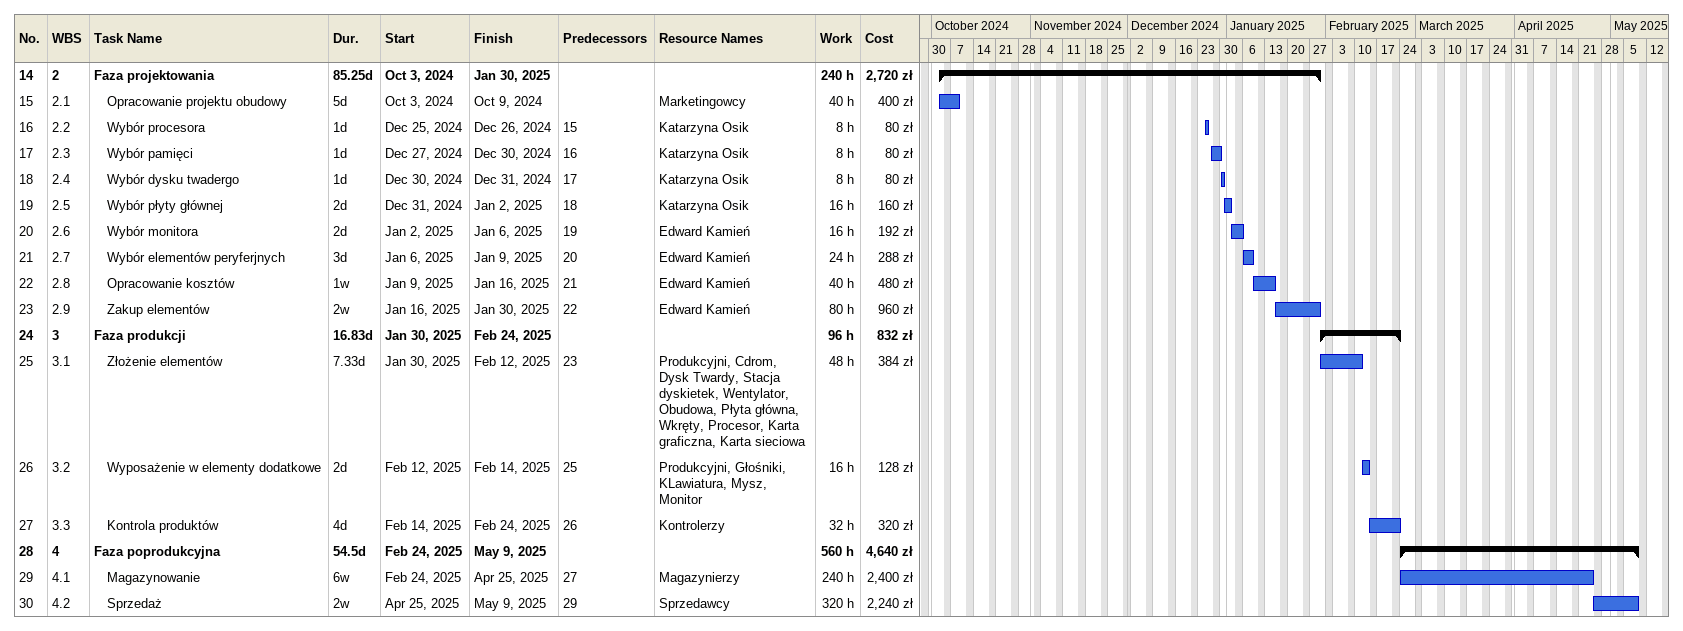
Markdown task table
| ID | WBS | Task | Duration | Start | Finish | Predecessors | Resources | Work (h) | Cost (zł) |
|---|---|---|---|---|---|---|---|---|---|
| 14 | 2 | **Faza projektowania** | 85.25d | 2024-10-03 | 2025-01-30 |  |  | 240 | 2720 |
| 15 | 2.1 | Opracowanie projektu obudowy | 5d | 2024-10-03 | 2024-10-09 |  | Marketingowcy | 40 | 400 |
| 16 | 2.2 | Wybór procesora | 1d | 2024-12-25 | 2024-12-26 | 15 | Katarzyna Osik | 8 | 80 |
| 17 | 2.3 | Wybór pamięci | 1d | 2024-12-27 | 2024-12-30 | 16 | Katarzyna Osik | 8 | 80 |
| 18 | 2.4 | Wybór dysku twadergo | 1d | 2024-12-30 | 2024-12-31 | 17 | Katarzyna Osik | 8 | 80 |
| 19 | 2.5 | Wybór płyty głównej | 2d | 2024-12-31 | 2025-01-02 | 18 | Katarzyna Osik | 16 | 160 |
| 20 | 2.6 | Wybór monitora | 2d | 2025-01-02 | 2025-01-06 | 19 | Edward Kamień | 16 | 192 |
| 21 | 2.7 | Wybór elementów peryferjnych | 3d | 2025-01-06 | 2025-01-09 | 20 | Edward Kamień | 24 | 288 |
| 22 | 2.8 | Opracowanie kosztów | 1w | 2025-01-09 | 2025-01-16 | 21 | Edward Kamień | 40 | 480 |
| 23 | 2.9 | Zakup elementów | 2w | 2025-01-16 | 2025-01-30 | 22 | Edward Kamień | 80 | 960 |
| 24 | 3 | **Faza produkcji** | 16.83d | 2025-01-30 | 2025-02-24 |  |  | 96 | 832 |
| 25 | 3.1 | Złożenie elementów | 7.33d | 2025-01-30 | 2025-02-12 | 23 | Produkcyjni, Cdrom, Dysk Twardy, Stacja dyskietek, Wentylator, Obudowa, Płyta główna, Wkręty, Procesor, Karta graficzna, Karta sieciowa | 48 | 384 |
| 26 | 3.2 | Wyposażenie w elementy dodatkowe | 2d | 2025-02-12 | 2025-02-14 | 25 | Produkcyjni, Głośniki, KLawiatura, Mysz, Monitor | 16 | 128 |
| 27 | 3.3 | Kontrola produktów | 4d | 2025-02-14 | 2025-02-24 | 26 | Kontrolerzy | 32 | 320 |
| 28 | 4 | **Faza poprodukcyjna** | 54.5d | 2025-02-24 | 2025-05-09 |  |  | 560 | 4640 |
| 29 | 4.1 | Magazynowanie | 6w | 2025-02-24 | 2025-04-25 | 27 | Magazynierzy | 240 | 2400 |
| 30 | 4.2 | Sprzedaż | 2w | 2025-04-25 | 2025-05-09 | 29 | Sprzedawcy | 320 | 2240 |
